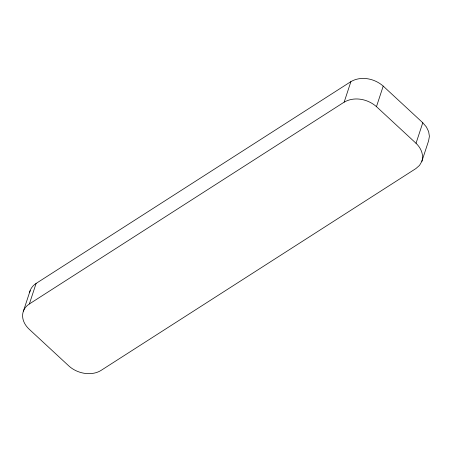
<?xml version="1.0" encoding="UTF-8"?>
<svg xmlns="http://www.w3.org/2000/svg" width="452" height="452" viewBox="0 0 452 452"><rect width="100%" height="100%" fill="white"/><g stroke="black" fill="none" stroke-linecap="round" stroke-linejoin="round"><path stroke-width="0.68" d="M421.846 161.381C424.044 154.776 420.863 147.832 416.026 143.284L376.465 106.644C367.866 99.039 354.396 96.214 344.153 102.152L29.363 303.959A23.351 17.515 18.2 0 0 29.222 329.254L68.783 365.894A23.351 17.515 18.2 0 0 101.095 370.386L415.885 168.579L419.535 165.381L421.846 161.381L428.598 140.843L429.4 136.323L428.649 131.588L426.389 126.955L422.778 122.746L383.217 86.106C374.618 78.501 361.148 75.676 350.905 81.614L36.115 283.421A23.351 17.515 18.2 0 0 29.623 292.506M23.402 311.157L30.154 290.619M29.363 303.959L36.115 283.421M344.153 102.152L350.905 81.614M376.465 106.644L383.217 86.106M416.026 143.284L422.778 122.746"/></g></svg>
